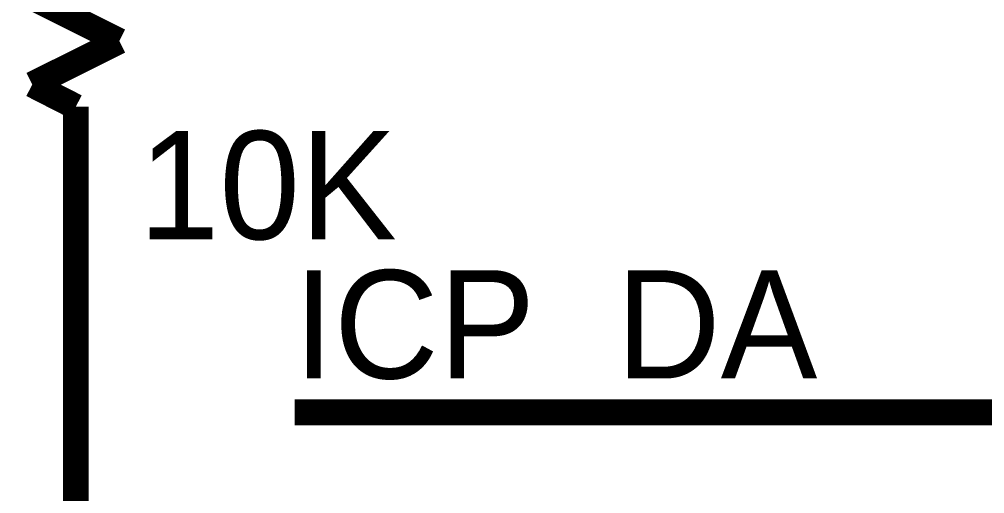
# Model space of a CAD drawing. Header units: inches. Extents: x 0 to 22.3, y 0 to 15.7.
# Drawn here: x 13.5744 to 14.0152, y 3.3631 to 3.58 of the extents above; entities that cross this region are included whole.
import ezdxf

# ---------------------------------------------------------------- set-up
doc = ezdxf.new("R2010")
doc.units = ezdxf.units.IN
doc.header["$MEASUREMENT"] = 0
doc.layers.add('Sheet', color=255, linetype='Continuous')

msp = doc.modelspace()

# ---------------------------------------------------------------- linework, layer by layer
at = {"layer": 'Sheet'}
for points in [[(13.62012, 3.57007, 0.0118, 0.0118, 0), (13.58033, 3.58996, 0.0118, 0.0118, 0)], [(13.58033, 3.55018, 0.0118, 0.0118, 0), (13.62012, 3.57007, 0.0118, 0.0118, 0)], [(13.60022, 3.54001, 0.0118, 0.0118, 0), (13.58033, 3.55018, 0.0118, 0.0118, 0)], [(13.60022, 3.54001, 0.0118, 0.0118, 0), (13.60022, 3.50023, 0.0118, 0.0118, 0)], [(14.00027, 3.20011, 0.0118, 0.0118, 0), (13.60022, 3.20011, 0.0118, 0.0118, 0), (13.60022, 3.50023, 0.0118, 0.0118, 0)], [(13.70012, 3.40034, 0.0118, 0.0118, 0), (14.00027, 3.40034, 0.0118, 0.0118, 0)], [(14.10017, 3.40034, 0.0118, 0.0118, 0), (14.00027, 3.40034, 0.0118, 0.0118, 0)]]:
    msp.add_lwpolyline(points, format="xyseb", dxfattribs=at)

# ---------------------------------------------------------------- texts
for s, p in [('10K', (13.62896, 3.47946)), ('ICP_DA', (13.69968, 3.41581))]:
    msp.add_text(s, height=0.049505, dxfattribs=at).set_placement(p)

doc.saveas('drawing.dxf')
